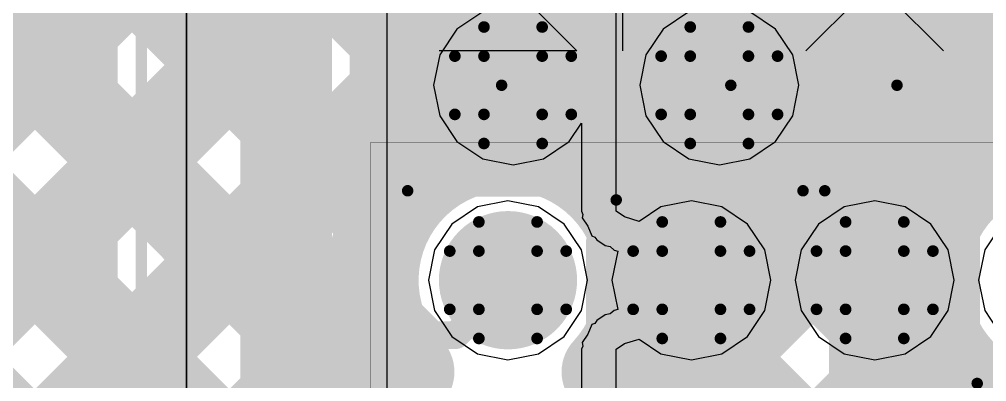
# Model space of a CAD drawing. Header units: millimetres. Extents: x 13 to 259, y -2 to 326.
# Drawn here: x 107.271 to 111.491, y 105.958 to 107.537 of the extents above; entities that cross this region are included whole.
import ezdxf

# ---------------------------------------------------------------- set-up
doc = ezdxf.new("R2010")
doc.units = ezdxf.units.MM
for name, color, linetype in [('BottomLayer', 5, 'Continuous'), ('BottomPaste', 16, 'Continuous'), ('BottomSolder', 6, 'Continuous'), ('ConnectLayer', 7, 'Continuous'), ('DrillDrawing', 1, 'Continuous'), ('Mechanical14', 56, 'Continuous'), ('Mechanical15', 56, 'Continuous'), ('Mechanical16', 56, 'Continuous'), ('Mechanical2', 216, 'Continuous'), ('MidLayer1', 16, 'Continuous'), ('MidLayer2', 76, 'Continuous'), ('MidLayer3', 90, 'Continuous'), ('MidLayer4', 156, 'Continuous'), ('MidLayer5', 130, 'Continuous'), ('MidLayer6', 216, 'Continuous'), ('MultiLayer', 9, 'Continuous'), ('TopLayer', 1, 'Continuous'), ('TopOverlay', 2, 'Continuous'), ('TopPaste', 8, 'Continuous'), ('TopSolder', 216, 'Continuous')]:
    doc.layers.add(name, color=color, linetype=linetype)

# ---------------------------------------------------------------- blocks, each defined once
blk = doc.blocks.new('CAPC0603X33N_B_11')
at = {"layer": 'BottomLayer'}
for points in [[(-0.575, -0.2), (-0.125, -0.2), (-0.575, 0.2), (-0.125, 0.2)], [(0.125, -0.2), (0.575, -0.2), (0.125, 0.2), (0.575, 0.2)]]:
    blk.add_solid(points, dxfattribs=at)
at = {"layer": 'BottomPaste'}
for points in [[(-0.575, -0.2), (-0.125, -0.2), (-0.575, 0.2), (-0.125, 0.2)], [(0.125, -0.2), (0.575, -0.2), (0.125, 0.2), (0.575, 0.2)]]:
    blk.add_solid(points, dxfattribs=at)
at = {"layer": 'BottomSolder'}
for points in [[(-0.6766, -0.3016), (-0.0234, -0.3016), (-0.6766, 0.3016), (-0.0234, 0.3016)], [(0.0234, -0.3016), (0.6766, -0.3016), (0.0234, 0.3016), (0.6766, 0.3016)]]:
    blk.add_solid(points, dxfattribs=at)
at = {"layer": 'Mechanical14', "const_width": 0.1}
for points in [[(-0.65, -0.25), (-0.65, 0.25)], [(0.65, 0.25), (-0.65, 0.25)], [(0.65, -0.25), (0.65, 0.25)], [(0.65, -0.25), (-0.65, -0.25)]]:
    blk.add_lwpolyline(points, dxfattribs=at)
at = {"layer": 'Mechanical14', "const_width": 0.05}
for points in [[(-0.675, 0.25, 1), (-0.625, 0.25, 1)], [(-0.675, 0.25, 1), (-0.625, 0.25, 1)], [(0.625, 0.25, 1), (0.675, 0.25, 1)], [(0.625, 0.25, 1), (0.675, 0.25, 1)], [(-0.675, -0.25, 1), (-0.625, -0.25, 1)], [(-0.675, -0.25, 1), (-0.625, -0.25, 1)], [(0.625, -0.25, 1), (0.675, -0.25, 1)], [(0.625, -0.25, 1), (0.675, -0.25, 1)]]:
    blk.add_lwpolyline(points, format="xyb", close=True, dxfattribs=at)
at = {"layer": 'Mechanical16', "const_width": 0.05}
for points in [[(-0.75, -0.35), (-0.75, 0.35)], [(0.75, 0.35), (-0.75, 0.35)], [(0.75, -0.35), (0.75, 0.35)], [(0, -0.3), (0, 0.3)], [(0.3, 0), (-0.3, 0)], [(0.75, -0.35), (-0.75, -0.35)]]:
    blk.add_lwpolyline(points, dxfattribs=at)
at = {"layer": 'Mechanical16', "const_width": 0.025}
for points in [[(-0.7625, 0.35, 1), (-0.7375, 0.35, 1)], [(-0.7625, 0.35, 1), (-0.7375, 0.35, 1)], [(0.7375, 0.35, 1), (0.7625, 0.35, 1)], [(0.7375, 0.35, 1), (0.7625, 0.35, 1)], [(-0.0125, 0.3, 1), (0.0125, 0.3, 1)], [(-0.3125, 0, 1), (-0.2875, 0, 1)], [(0.2875, 0, 1), (0.3125, 0, 1)], [(-0.0125, -0.3, 1), (0.0125, -0.3, 1)], [(-0.7625, -0.35, 1), (-0.7375, -0.35, 1)], [(-0.7625, -0.35, 1), (-0.7375, -0.35, 1)], [(0.7375, -0.35, 1), (0.7625, -0.35, 1)], [(0.7375, -0.35, 1), (0.7625, -0.35, 1)]]:
    blk.add_lwpolyline(points, format="xyb", close=True, dxfattribs=at)
blk = doc.blocks.new('CAPC1005X55N_B_12')
at = {"layer": 'BottomLayer'}
for points in [[(-0.76, -0.31), (-0.14, -0.31), (-0.76, 0.31), (-0.14, 0.31)], [(0.14, -0.31), (0.76, -0.31), (0.14, 0.31), (0.76, 0.31)]]:
    blk.add_solid(points, dxfattribs=at)
at = {"layer": 'BottomPaste'}
for points in [[(-0.76, -0.31), (-0.14, -0.31), (-0.76, 0.31), (-0.14, 0.31)], [(0.14, -0.31), (0.76, -0.31), (0.14, 0.31), (0.76, 0.31)]]:
    blk.add_solid(points, dxfattribs=at)
at = {"layer": 'BottomSolder'}
for points in [[(-0.8616, -0.4116), (-0.0384, -0.4116), (-0.8616, 0.4116), (-0.0384, 0.4116)], [(0.0384, -0.4116), (0.8616, -0.4116), (0.0384, 0.4116), (0.8616, 0.4116)]]:
    blk.add_solid(points, dxfattribs=at)
at = {"layer": 'Mechanical14', "const_width": 0.1}
for points in [[(-0.5249, 0.2749), (0.5251, 0.2749)], [(-0.5249, -0.2751), (-0.5249, 0.2749)], [(0.5251, -0.2751), (0.5251, 0.2749)], [(-0.5249, -0.2751), (0.5251, -0.2751)]]:
    blk.add_lwpolyline(points, dxfattribs=at)
at = {"layer": 'Mechanical14', "const_width": 0.05}
for points in [[(-0.5499, 0.2749, 1), (-0.5, 0.2749, 1)], [(-0.5499, 0.2749, 1), (-0.5, 0.2749, 1)], [(0.5001, 0.2749, 1), (0.55, 0.2749, 1)], [(0.5001, 0.2749, 1), (0.55, 0.2749, 1)], [(-0.5499, -0.2751, 1), (-0.5, -0.2751, 1)], [(-0.5499, -0.2751, 1), (-0.5, -0.2751, 1)], [(0.5001, -0.2751, 1), (0.55, -0.2751, 1)], [(0.5001, -0.2751, 1), (0.55, -0.2751, 1)]]:
    blk.add_lwpolyline(points, format="xyb", close=True, dxfattribs=at)
at = {"layer": 'Mechanical16', "const_width": 0.05}
for points in [[(0, -0.5), (0, 0.5)], [(-0.91, 0.46), (0.91, 0.46)], [(-0.91, -0.46), (-0.91, 0.46)], [(0.91, -0.46), (0.91, 0.46)], [(-0.5, 0), (0.5, 0)], [(-0.91, -0.46), (0.91, -0.46)]]:
    blk.add_lwpolyline(points, dxfattribs=at)
at = {"layer": 'Mechanical16', "const_width": 0.025}
for points in [[(-0.0125, 0.5, 1), (0.0125, 0.5, 1)], [(-0.9225, 0.46, 1), (-0.8975, 0.46, 1)], [(-0.9225, 0.46, 1), (-0.8975, 0.46, 1)], [(0.8975, 0.46, 1), (0.9225, 0.46, 1)], [(0.8975, 0.46, 1), (0.9225, 0.46, 1)], [(-0.5125, 0, 1), (-0.4875, 0, 1)], [(0.4875, 0, 1), (0.5125, 0, 1)], [(-0.9225, -0.46, 1), (-0.8975, -0.46, 1)], [(-0.9225, -0.46, 1), (-0.8975, -0.46, 1)], [(0.8975, -0.46, 1), (0.9225, -0.46, 1)], [(0.8975, -0.46, 1), (0.9225, -0.46, 1)], [(-0.0125, -0.5, 1), (0.0125, -0.5, 1)]]:
    blk.add_lwpolyline(points, format="xyb", close=True, dxfattribs=at)
blk = doc.blocks.new('CAPC1005X55N_B_15')
at = {"layer": 'BottomLayer'}
for points in [[(-0.76, -0.31), (-0.14, -0.31), (-0.76, 0.31), (-0.14, 0.31)], [(0.14, -0.31), (0.76, -0.31), (0.14, 0.31), (0.76, 0.31)]]:
    blk.add_solid(points, dxfattribs=at)
at = {"layer": 'BottomPaste'}
for points in [[(-0.76, -0.31), (-0.14, -0.31), (-0.76, 0.31), (-0.14, 0.31)], [(0.14, -0.31), (0.76, -0.31), (0.14, 0.31), (0.76, 0.31)]]:
    blk.add_solid(points, dxfattribs=at)
at = {"layer": 'BottomSolder'}
for points in [[(-0.8616, -0.4116), (-0.0384, -0.4116), (-0.8616, 0.4116), (-0.0384, 0.4116)], [(0.0384, -0.4116), (0.8616, -0.4116), (0.0384, 0.4116), (0.8616, 0.4116)]]:
    blk.add_solid(points, dxfattribs=at)
at = {"layer": 'Mechanical14', "const_width": 0.1}
for points in [[(0.5251, 0.2749), (-0.5249, 0.2749)], [(-0.5249, 0.2749), (-0.5249, -0.2751)], [(0.5251, 0.2749), (0.5251, -0.2751)], [(0.5251, -0.2751), (-0.5249, -0.2751)]]:
    blk.add_lwpolyline(points, dxfattribs=at)
at = {"layer": 'Mechanical14', "const_width": 0.05}
for points in [[(-0.5499, 0.2749, 1), (-0.5, 0.2749, 1)], [(-0.5499, 0.2749, 1), (-0.5, 0.2749, 1)], [(0.5001, 0.2749, 1), (0.55, 0.2749, 1)], [(0.5001, 0.2749, 1), (0.55, 0.2749, 1)], [(-0.5499, -0.2751, 1), (-0.5, -0.2751, 1)], [(-0.5499, -0.2751, 1), (-0.5, -0.2751, 1)], [(0.5001, -0.2751, 1), (0.55, -0.2751, 1)], [(0.5001, -0.2751, 1), (0.55, -0.2751, 1)]]:
    blk.add_lwpolyline(points, format="xyb", close=True, dxfattribs=at)
at = {"layer": 'Mechanical16', "const_width": 0.05}
for points in [[(0, 0.5), (0, -0.5)], [(0.91, 0.46), (-0.91, 0.46)], [(-0.91, 0.46), (-0.91, -0.46)], [(0.91, 0.46), (0.91, -0.46)], [(0.5, 0), (-0.5, 0)], [(0.91, -0.46), (-0.91, -0.46)]]:
    blk.add_lwpolyline(points, dxfattribs=at)
at = {"layer": 'Mechanical16', "const_width": 0.025}
for points in [[(-0.0125, 0.5, 1), (0.0125, 0.5, 1)], [(-0.9225, 0.46, 1), (-0.8975, 0.46, 1)], [(-0.9225, 0.46, 1), (-0.8975, 0.46, 1)], [(0.8975, 0.46, 1), (0.9225, 0.46, 1)], [(0.8975, 0.46, 1), (0.9225, 0.46, 1)], [(-0.5125, 0, 1), (-0.4875, 0, 1)], [(0.4875, 0, 1), (0.5125, 0, 1)], [(-0.9225, -0.46, 1), (-0.8975, -0.46, 1)], [(-0.9225, -0.46, 1), (-0.8975, -0.46, 1)], [(0.8975, -0.46, 1), (0.9225, -0.46, 1)], [(0.8975, -0.46, 1), (0.9225, -0.46, 1)], [(-0.0125, -0.5, 1), (0.0125, -0.5, 1)]]:
    blk.add_lwpolyline(points, format="xyb", close=True, dxfattribs=at)
blk = doc.blocks.new('BGA144C80P12X12_1000X1000X170_150')
at = {"layer": 'Mechanical14'}
for p, q in [((-5.8, -2.9001), (-5.4001, -2.5002)), ((-5.4001, -2.5002), (-5.7, -2.8001)), ((-5.7, -2.8001), (-5.4001, -3.1)), ((-5.8, -3.9), (-5.4001, -3.9)), ((-5.6001, -4.3001), (-5.4001, -4.1002)), ((-5.4001, -4.1002), (-5.4001, -4.7))]:
    blk.add_line(p, q, dxfattribs=at)
at = {"layer": 'Mechanical14', "const_width": 0.1}
for points in [[(-5, -5), (-5, 5)], [(5, -5), (-5, -5)]]:
    blk.add_lwpolyline(points, dxfattribs=at)
at = {"layer": 'Mechanical14', "const_width": 0.05}
blk.add_lwpolyline([(-5.025, -5, 1), (-4.975, -5, 1)], format="xyb", close=True, dxfattribs=at)
blk.add_lwpolyline([(-5.025, -5, 1), (-4.975, -5, 1)], format="xyb", close=True, dxfattribs=at)
at = {"layer": 'Mechanical15', "const_width": 0.05}
blk.add_lwpolyline([(6, -6), (-6, -6)], dxfattribs=at)
at = {"layer": 'TopLayer', "const_width": 0.2}
for points in [[(-4.5, -2.8, 1), (-4.3, -2.8, 1)], [(-4.5, -3.6, 1), (-4.3, -3.6, 1)], [(-4.5, -4.4, 1), (-4.3, -4.4, 1)]]:
    blk.add_lwpolyline(points, format="xyb", close=True, dxfattribs=at)
at = {"layer": 'TopOverlay'}
for points, const_width in [([(-5, -5), (-5, 5)], 0.2), ([(-5, -5), (-5, 5)], 0.001), ([(5, -5), (-5, -5)], 0.2), ([(5, -5), (-5, -5)], 0.001)]:
    blk.add_lwpolyline(points, dxfattribs=dict(at, const_width=const_width))
for points, const_width in [([(-5.05, -5, 1), (-4.95, -5, 1)], 0.1), ([(-5.05, -5, 1), (-4.95, -5, 1)], 0.1), ([(-5.0002, -5, 1), (-4.9998, -5, 1)], 0.0005), ([(-5.0002, -5, 1), (-4.9998, -5, 1)], 0.0005)]:
    blk.add_lwpolyline(points, format="xyb", close=True, dxfattribs=dict(at, const_width=const_width))
at = {"layer": 'TopPaste', "const_width": 0.2}
for points in [[(-4.5, -2.8, 1), (-4.3, -2.8, 1)], [(-4.5, -3.6, 1), (-4.3, -3.6, 1)], [(-4.5, -4.4, 1), (-4.3, -4.4, 1)]]:
    blk.add_lwpolyline(points, format="xyb", close=True, dxfattribs=at)
at = {"layer": 'TopSolder', "const_width": 0.3016}
for points in [[(-4.5508, -2.8, 1), (-4.2492, -2.8, 1)], [(-4.5508, -3.6, 1), (-4.2492, -3.6, 1)], [(-4.5508, -4.4, 1), (-4.2492, -4.4, 1)]]:
    blk.add_lwpolyline(points, format="xyb", close=True, dxfattribs=at)

msp = doc.modelspace()

# ---------------------------------------------------------------- linework, layer by layer
at = {"layer": 'BottomLayer'}
for points, const_width in [([(109.3, 107.25, 1), (109.55, 107.25, 1)], 0.25), ([(110.2, 107.25, 1), (110.45, 107.25, 1)], 0.25), ([(110.225, 107.25, 1), (110.425, 107.25, 1)], 0.2), ([(111.05, 107.25, 1), (111.25, 107.25, 1)], 0.2), ([(109.2778, 106.4, 1), (109.5278, 106.4, 1)], 0.25), ([(110.0778, 106.4, 1), (110.3278, 106.4, 1)], 0.25), ([(110.8778, 106.4, 1), (111.1278, 106.4, 1)], 0.25)]:
    msp.add_lwpolyline(points, format="xyb", close=True, dxfattribs=dict(at, const_width=const_width))
at = {"layer": 'BottomLayer', "const_width": 0.4}
msp.add_lwpolyline([(110.325, 107.25), (111.15, 107.25)], dxfattribs=at)
at = {"layer": 'ConnectLayer'}
for p, q in [((108.875, 95.2986), (108.875, 108.7113)), ((109.875, 106.701), (109.875, 108.5729)), ((108, 107.735), (108, 96.2)), ((109.2924, 107.5703), (109.1799, 107.4951)), ((110.1924, 107.5703), (110.0799, 107.4951)), ((110.5702, 107.4951), (110.4577, 107.5703)), ((109.1799, 107.4951), (109.1048, 107.3827)), ((110.0799, 107.4951), (110.0048, 107.3827)), ((110.6453, 107.3827), (110.5702, 107.4951)), ((109.1048, 107.3827), (109.0784, 107.25)), ((110.0048, 107.3827), (109.9784, 107.25)), ((110.6717, 107.25), (110.6453, 107.3827)), ((109.0784, 107.25), (109.1048, 107.1173)), ((109.9784, 107.25), (110.0048, 107.1173)), ((110.6453, 107.1173), (110.6717, 107.25)), ((109.1048, 107.1173), (109.1799, 107.0049)), ((110.0048, 107.1173), (110.0799, 107.0049)), ((110.5702, 107.0049), (110.6453, 107.1173)), ((109.6702, 107.0049), (109.7235, 107.0847)), ((109.7235, 107.0847), (109.7235, 106.701)), ((109.1799, 107.0049), (109.2924, 106.9297)), ((109.5577, 106.9297), (109.6702, 107.0049)), ((110.0799, 107.0049), (110.1924, 106.9297)), ((110.4577, 106.9297), (110.5702, 107.0049)), ((109.2924, 106.9297), (109.425, 106.9033)), ((109.425, 106.9033), (109.5577, 106.9297)), ((110.1924, 106.9297), (110.325, 106.9033)), ((110.325, 106.9033), (110.4577, 106.9297)), ((109.4028, 106.7467), (109.2702, 106.7203)), ((109.4028, 106.7467), (109.2702, 106.7203)), ((109.5355, 106.7203), (109.4028, 106.7467)), ((109.5355, 106.7203), (109.4028, 106.7467)), ((110.2028, 106.7467), (110.0702, 106.7203)), ((110.3355, 106.7203), (110.2028, 106.7467)), ((111.0028, 106.7467), (110.8702, 106.7203)), ((111.1355, 106.7203), (111.0028, 106.7467)), ((109.2702, 106.7203), (109.1577, 106.6451)), ((109.2702, 106.7203), (109.1577, 106.6451)), ((109.648, 106.6451), (109.5355, 106.7203)), ((109.648, 106.6451), (109.5355, 106.7203)), ((109.7235, 106.701), (109.7293, 106.687)), ((109.9114, 106.6764), (109.875, 106.701)), ((110.0702, 106.7203), (109.975, 106.6567)), ((110.448, 106.6451), (110.3355, 106.7203)), ((110.8702, 106.7203), (110.7577, 106.6451)), ((111.248, 106.6451), (111.1355, 106.7203)), ((109.7293, 106.687), (109.7263, 106.6722)), ((109.7263, 106.6722), (109.7508, 106.635)), ((109.975, 106.6567), (109.9114, 106.6764)), ((109.1577, 106.6451), (109.0826, 106.5327)), ((109.1577, 106.6451), (109.0826, 106.5327)), ((109.7231, 106.5327), (109.648, 106.6451)), ((109.7231, 106.5327), (109.648, 106.6451)), ((109.7508, 106.635), (109.7679, 106.5939)), ((110.5231, 106.5327), (110.448, 106.6451)), ((110.7577, 106.6451), (110.6826, 106.5327)), ((111.3231, 106.5327), (111.248, 106.6451)), ((111.5577, 106.6451), (111.4826, 106.5327)), ((111.5577, 106.6451), (111.4826, 106.5327)), ((109.7679, 106.5939), (109.7819, 106.5881)), ((109.7819, 106.5881), (109.7902, 106.5755)), ((109.7902, 106.5755), (109.8266, 106.5509)), ((109.0826, 106.5327), (109.0562, 106.4)), ((109.0826, 106.5327), (109.0562, 106.4)), ((109.7495, 106.4), (109.7231, 106.5327)), ((109.7495, 106.4), (109.7231, 106.5327)), ((109.8266, 106.5509), (109.849, 106.5463)), ((109.849, 106.5463), (109.8666, 106.5317)), ((109.8815, 106.5271), (109.8562, 106.4)), ((109.8666, 106.5317), (109.8815, 106.5271)), ((110.5495, 106.4), (110.5231, 106.5327)), ((110.6826, 106.5327), (110.6562, 106.4)), ((111.3495, 106.4), (111.3231, 106.5327)), ((111.4826, 106.5327), (111.4562, 106.4)), ((111.4826, 106.5327), (111.4562, 106.4)), ((109.0562, 106.4), (109.0826, 106.2673)), ((109.0562, 106.4), (109.0826, 106.2673)), ((109.7231, 106.2673), (109.7495, 106.4)), ((109.7231, 106.2673), (109.7495, 106.4)), ((109.8562, 106.4), (109.8815, 106.2729)), ((110.5231, 106.2673), (110.5495, 106.4)), ((110.6562, 106.4), (110.6826, 106.2673)), ((111.3231, 106.2673), (111.3495, 106.4)), ((111.4562, 106.4), (111.4826, 106.2673)), ((111.4562, 106.4), (111.4826, 106.2673)), ((109.8815, 106.2729), (109.8666, 106.2683)), ((109.0826, 106.2673), (109.1577, 106.1549)), ((109.0826, 106.2673), (109.1577, 106.1549)), ((109.648, 106.1549), (109.7231, 106.2673)), ((109.648, 106.1549), (109.7231, 106.2673)), ((109.8266, 106.2491), (109.7902, 106.2246)), ((109.849, 106.2537), (109.8266, 106.2491)), ((109.8666, 106.2683), (109.849, 106.2537)), ((110.448, 106.1549), (110.5231, 106.2673)), ((110.6826, 106.2673), (110.7577, 106.1549)), ((111.248, 106.1549), (111.3231, 106.2673)), ((111.4826, 106.2673), (111.5577, 106.1549)), ((111.4826, 106.2673), (111.5577, 106.1549)), ((109.7679, 106.2062), (109.7508, 106.165)), ((109.7819, 106.2119), (109.7679, 106.2062)), ((109.7902, 106.2246), (109.7819, 106.2119)), ((109.1577, 106.1549), (109.2702, 106.0797)), ((109.1577, 106.1549), (109.2702, 106.0797)), ((109.5355, 106.0797), (109.648, 106.1549)), ((109.5355, 106.0797), (109.648, 106.1549)), ((109.7508, 106.165), (109.7263, 106.1278)), ((109.9114, 106.1236), (109.975, 106.1433)), ((109.975, 106.1433), (110.0702, 106.0797)), ((110.3355, 106.0797), (110.448, 106.1549)), ((110.7577, 106.1549), (110.8702, 106.0797)), ((111.1355, 106.0797), (111.248, 106.1549)), ((109.7293, 106.113), (109.7235, 106.099)), ((109.7263, 106.1278), (109.7293, 106.113)), ((109.875, 106.099), (109.9114, 106.1236)), ((109.2702, 106.0797), (109.4028, 106.0534)), ((109.2702, 106.0797), (109.4028, 106.0534)), ((109.4028, 106.0534), (109.5355, 106.0797)), ((109.4028, 106.0534), (109.5355, 106.0797)), ((109.7235, 106.099), (109.7235, 105.901)), ((109.875, 105.901), (109.875, 106.099)), ((110.0702, 106.0797), (110.2028, 106.0534)), ((110.2028, 106.0534), (110.3355, 106.0797)), ((110.8702, 106.0797), (111.0028, 106.0534)), ((111.0028, 106.0534), (111.1355, 106.0797))]:
    msp.add_line(p, q, dxfattribs=at)
at = {"layer": 'ConnectLayer', "const_width": 0.4}
for points in [[(104.8498, 104.8498), (113.697, 113.697)], [(104.8498, 104.8498), (113.697, 113.697)], [(104.8498, 104.8498), (112.935, 112.935)], [(104.8498, 104.8498), (112.935, 112.935)], [(104.8498, 104.8498), (111.275, 111.275)], [(104.8498, 104.8498), (111.275, 111.275)], [(110.8701, 107.476), (113.3747, 109.9806)], [(110.8701, 107.476), (113.3747, 109.9806)], [(107.5374, 109.6855), (109.7708, 107.4521)], [(107.5374, 109.6855), (109.7708, 107.4521)], [(107.153, 109.2213), (109.3846, 106.9897)], [(107.153, 109.2213), (109.3846, 106.9897)], [(106.7604, 108.7654), (108.8708, 106.655)], [(106.7604, 108.7654), (108.8708, 106.655)], [(106.7604, 108.7654), (108.435, 107.0908)], [(105.6288, 104.7803), (109.4996, 108.6511)], [(105.6288, 104.7803), (109.4996, 108.6511)], [(110.3349, 108.5849), (111.9479, 106.9719)], [(110.3349, 108.5849), (111.9479, 106.9719)], [(106.8933, 105.1962), (110.1902, 108.4932)], [(106.8933, 105.1962), (110.1902, 108.4932)], [(109.265, 107.568), (110.1902, 108.4932)], [(109.9773, 105.7346), (112.4101, 108.1675)], [(109.9773, 105.7346), (112.4101, 108.1675)], [(108.435, 105.3528), (108.435, 107.9321)], [(110.7422, 107.6672), (111.0028, 107.9278)], [(109.3639, 107.859), (109.7708, 107.4521)], [(106.8817, 107.7956), (108.8559, 105.8214)], [(106.8817, 107.7956), (108.8559, 105.8214)], [(106.8817, 107.7956), (108.435, 106.2423)], [(109.265, 106.9737), (109.265, 107.7602)], [(105.6288, 104.7803), (108.435, 107.5865)], [(105.7415, 107.2387), (109.2195, 103.7608)], [(105.7415, 107.2387), (109.2195, 103.7608)], [(105.7415, 107.2387), (109.2195, 103.7608)], [(109.5232, 106.9776), (109.7379, 107.1923)], [(109.5232, 106.9776), (109.7379, 107.1923)], [(109.5232, 106.9776), (109.7379, 107.1923)], [(106.6913, 107.1375), (109.6429, 104.1859)], [(106.6913, 107.1375), (109.6429, 104.1859)], [(106.6913, 107.1375), (108.435, 105.3937)], [(110.9086, 107.1628), (111.3251, 106.7463)], [(110.9086, 107.1628), (111.3251, 106.7463)], [(109.265, 107.1093), (109.3846, 106.9897)], [(109.62, 106.9486), (109.7581, 107.0866)], [(110.7491, 106.5427), (111.0028, 106.7964)], [(111.0028, 105.4343), (111.0028, 106.7964)], [(110.2028, 105.9602), (111.0028, 106.7602)], [(106.8933, 105.1962), (108.435, 106.738)], [(109.967, 106.5728), (110.0991, 106.705)], [(109.967, 106.5728), (110.0991, 106.705)], [(110.5272, 106.6957), (111.8337, 105.3892)], [(110.5272, 106.6957), (111.8337, 105.3892)], [(110.7126, 106.5103), (111.0028, 106.22)], [(110.2278, 106.425), (110.4657, 106.425)], [(109.9926, 106.3818), (111.2874, 105.087)], [(109.9926, 106.3818), (111.2874, 105.087)], [(110.2028, 105.6), (110.2028, 106.4)], [(107.5523, 105.0067), (108.8252, 106.2797)], [(107.5523, 105.0067), (108.8252, 106.2797)], [(108.9753, 103.8841), (111.26, 106.1688)], [(108.9753, 103.8841), (111.26, 106.1688)], [(110.2028, 106.1715), (111.0088, 105.3656)], [(110.6831, 105.5919), (111.0028, 105.9117)], [(107.5523, 105.0067), (108.435, 105.8895)]]:
    msp.add_lwpolyline(points, dxfattribs=at)
at = {"layer": 'ConnectLayer'}
for points, const_width in [([(110.915, 107.25, 1), (109.735, 107.25, 1)], 0.4), ([(110.915, 107.25, 1), (109.735, 107.25, 1)], 0.4), ([(110.6422, 107.6672, 1), (110.8422, 107.6672, 1)], 0.2), ([(110.6422, 107.6672, 1), (110.8422, 107.6672, 1)], 0.2), ([(108.335, 107.5865, 1), (108.535, 107.5865, 1)], 0.2), ([(109.165, 107.568, 1), (109.365, 107.568, 1)], 0.2), ([(110.7701, 107.476, 1), (110.9701, 107.476, 1)], 0.2), ([(110.7701, 107.476, 1), (110.9701, 107.476, 1)], 0.2), ([(109.6708, 107.4521, 1), (109.8708, 107.4521, 1)], 0.2), ([(109.6708, 107.4521, 1), (109.8708, 107.4521, 1)], 0.2), ([(109.6708, 107.4521, 1), (109.8708, 107.4521, 1)], 0.2), ([(109.635, 107.25, 1), (109.835, 107.25, 1)], 0.2), ([(109.635, 107.25, 1), (109.835, 107.25, 1)], 0.2), ([(110.815, 107.25, 1), (111.015, 107.25, 1)], 0.2), ([(110.815, 107.25, 1), (111.015, 107.25, 1)], 0.2), ([(109.6379, 107.1923, 1), (109.8379, 107.1923, 1)], 0.2), ([(109.6379, 107.1923, 1), (109.8379, 107.1923, 1)], 0.2), ([(109.6379, 107.1923, 1), (109.8379, 107.1923, 1)], 0.2), ([(110.8086, 107.1628, 1), (111.0086, 107.1628, 1)], 0.2), ([(110.8086, 107.1628, 1), (111.0086, 107.1628, 1)], 0.2), ([(108.335, 107.0908, 1), (108.535, 107.0908, 1)], 0.2), ([(109.165, 107.1093, 1), (109.365, 107.1093, 1)], 0.2), ([(109.6581, 107.0866, 1), (109.8581, 107.0866, 1)], 0.2), ([(109.6581, 107.0866, 1), (109.8581, 107.0866, 1)], 0.2), ([(109.165, 106.9737, 1), (109.365, 106.9737, 1)], 0.2), ([(109.165, 106.9737, 1), (109.365, 106.9737, 1)], 0.2), ([(109.2846, 106.9897, 1), (109.4846, 106.9897, 1)], 0.2), ([(109.2846, 106.9897, 1), (109.4846, 106.9897, 1)], 0.2), ([(109.2846, 106.9897, 1), (109.4846, 106.9897, 1)], 0.2), ([(109.4232, 106.9776, 1), (109.6232, 106.9776, 1)], 0.2), ([(109.4232, 106.9776, 1), (109.6232, 106.9776, 1)], 0.2), ([(109.4232, 106.9776, 1), (109.6232, 106.9776, 1)], 0.2), ([(109.52, 106.9486, 1), (109.72, 106.9486, 1)], 0.2), ([(109.52, 106.9486, 1), (109.72, 106.9486, 1)], 0.2), ([(110.9028, 106.7964, 1), (111.1028, 106.7964, 1)], 0.2), ([(110.9028, 106.7964, 1), (111.1028, 106.7964, 1)], 0.2), ([(110.9028, 106.7602, 1), (111.1028, 106.7602, 1)], 0.2), ([(111.2251, 106.7463, 1), (111.4251, 106.7463, 1)], 0.2), ([(111.2251, 106.7463, 1), (111.4251, 106.7463, 1)], 0.2), ([(108.335, 106.738, 1), (108.535, 106.738, 1)], 0.2), ([(109.9991, 106.705, 1), (110.1991, 106.705, 1)], 0.2), ([(109.9991, 106.705, 1), (110.1991, 106.705, 1)], 0.2), ([(110.4272, 106.6957, 1), (110.6272, 106.6957, 1)], 0.2), ([(110.4272, 106.6957, 1), (110.6272, 106.6957, 1)], 0.2), ([(108.7708, 106.655, 1), (108.9708, 106.655, 1)], 0.2), ([(108.7708, 106.655, 1), (108.9708, 106.655, 1)], 0.2), ([(109.867, 106.5728, 1), (110.067, 106.5728, 1)], 0.2), ([(109.867, 106.5728, 1), (110.067, 106.5728, 1)], 0.2), ([(110.6486, 106.5422, 1), (110.8486, 106.5422, 1)], 0.2), ([(110.6491, 106.5427, 1), (110.8491, 106.5427, 1)], 0.2), ([(110.6491, 106.5427, 1), (110.8491, 106.5427, 1)], 0.2), ([(110.6126, 106.5103, 1), (110.8126, 106.5103, 1)], 0.2), ([(110.1278, 106.425, 1), (110.3278, 106.425, 1)], 0.2), ([(110.3657, 106.425, 1), (110.5657, 106.425, 1)], 0.2), ([(110.3657, 106.425, 1), (110.5657, 106.425, 1)], 0.2), ([(110.3657, 106.425, 1), (110.5657, 106.425, 1)], 0.2), ([(109.8926, 106.3818, 1), (110.0926, 106.3818, 1)], 0.2), ([(109.8926, 106.3818, 1), (110.0926, 106.3818, 1)], 0.2), ([(109.8928, 106.4, 1), (110.0928, 106.4, 1)], 0.2), ([(109.8928, 106.4, 1), (110.0928, 106.4, 1)], 0.2), ([(109.8928, 106.4, 1), (110.0928, 106.4, 1)], 0.2), ([(109.8928, 106.4, 1), (110.0928, 106.4, 1)], 0.2), ([(110.1028, 106.4, 1), (110.3028, 106.4, 1)], 0.2), ([(108.335, 106.2423, 1), (108.535, 106.2423, 1)], 0.2), ([(108.7252, 106.2797, 1), (108.9252, 106.2797, 1)], 0.2), ([(108.7252, 106.2797, 1), (108.9252, 106.2797, 1)], 0.2), ([(110.9028, 106.22, 1), (111.1028, 106.22, 1)], 0.2), ([(110.1028, 106.1715, 1), (110.3028, 106.1715, 1)], 0.2), ([(111.16, 106.1688, 1), (111.36, 106.1688, 1)], 0.2), ([(111.16, 106.1688, 1), (111.36, 106.1688, 1)], 0.2), ([(108.8691, 106, 1), (109.0691, 106, 1)], 0.2), ([(108.8691, 106, 1), (109.0691, 106, 1)], 0.2), ([(108.8691, 106, 1), (109.0691, 106, 1)], 0.2), ([(108.8691, 106, 1), (109.0691, 106, 1)], 0.2), ([(109.7365, 106, 1), (109.9365, 106, 1)], 0.2), ([(109.7365, 106, 1), (109.9365, 106, 1)], 0.2), ([(109.7365, 106, 1), (109.9365, 106, 1)], 0.2), ([(109.7365, 106, 1), (109.9365, 106, 1)], 0.2), ([(110.1028, 105.9602, 1), (110.3028, 105.9602, 1)], 0.2), ([(110.9028, 105.9117, 1), (111.1028, 105.9117, 1)], 0.2), ([(108.335, 105.8895, 1), (108.535, 105.8895, 1)], 0.2), ([(108.7559, 105.8214, 1), (108.9559, 105.8214, 1)], 0.2), ([(108.7559, 105.8214, 1), (108.9559, 105.8214, 1)], 0.2)]:
    msp.add_lwpolyline(points, format="xyb", close=True, dxfattribs=dict(at, const_width=const_width))
at = {"layer": 'ConnectLayer', "const_width": 0.4}
for points in [[(109.7581, 107.0866, -0.774802), (110.7422, 107.6672)], [(108.9691, 106, -1.464365), (109.9928, 106.4)], [(108.9691, 106, -1.464365), (109.9928, 106.4)], [(109.265, 106.9737, -0.154393), (109.62, 106.9486)], [(112.2028, 105.9663, -2.282667), (112.2028, 106.8337)], [(112.2028, 105.9663, -2.282667), (112.2028, 106.8337)], [(110.7491, 106.5427, -0.199374), (110.4657, 106.425)], [(110.7486, 106.5422, -0.198912), (110.4657, 106.425)], [(109.9928, 106.4, -0.188432), (109.8365, 106)], [(109.9928, 106.4, -0.188432), (109.8365, 106)], [(109.9928, 105.6, -1.464365), (108.9691, 106)], [(109.9928, 105.6, -1.464365), (108.9691, 106)], [(109.8365, 106, -0.188432), (109.9928, 105.6)], [(109.8365, 106, -0.188432), (109.9928, 105.6)]]:
    msp.add_lwpolyline(points, format="xyb", dxfattribs=at)
at = {"layer": 'DrillDrawing', "const_width": 0.0508}
for points in [[(109.298, 107.377), (109.298, 107.504)], [(109.298, 107.504), (109.552, 107.504)], [(109.552, 107.377), (109.552, 107.504)], [(110.198, 107.377), (110.198, 107.504)], [(110.198, 107.504), (110.452, 107.504)], [(110.452, 107.377), (110.452, 107.504)], [(109.171, 107.123), (109.171, 107.377)], [(109.171, 107.377), (109.298, 107.377)], [(109.552, 107.377), (109.679, 107.377)], [(109.679, 107.123), (109.679, 107.377)], [(110.071, 107.123), (110.071, 107.377)], [(110.071, 107.377), (110.198, 107.377)], [(110.452, 107.377), (110.579, 107.377)], [(110.579, 107.123), (110.579, 107.377)], [(109.171, 107.123), (109.298, 107.123)], [(109.298, 106.996), (109.298, 107.123)], [(109.552, 107.123), (109.679, 107.123)], [(109.552, 106.996), (109.552, 107.123)], [(110.071, 107.123), (110.198, 107.123)], [(110.198, 106.996), (110.198, 107.123)], [(110.452, 107.123), (110.579, 107.123)], [(110.452, 106.996), (110.452, 107.123)], [(109.298, 106.996), (109.552, 106.996)], [(110.198, 106.996), (110.452, 106.996)], [(109.2758, 106.527), (109.2758, 106.654)], [(109.2758, 106.654), (109.5298, 106.654)], [(109.5298, 106.527), (109.5298, 106.654)], [(110.0758, 106.527), (110.0758, 106.654)], [(110.0758, 106.654), (110.3298, 106.654)], [(110.3298, 106.527), (110.3298, 106.654)], [(110.8758, 106.527), (110.8758, 106.654)], [(110.8758, 106.654), (111.1298, 106.654)], [(111.1298, 106.527), (111.1298, 106.654)], [(109.1488, 106.273), (109.1488, 106.527)], [(109.1488, 106.527), (109.2758, 106.527)], [(109.5298, 106.527), (109.6568, 106.527)], [(109.6568, 106.273), (109.6568, 106.527)], [(109.9488, 106.273), (109.9488, 106.527)], [(109.9488, 106.527), (110.0758, 106.527)], [(110.3298, 106.527), (110.4568, 106.527)], [(110.4568, 106.273), (110.4568, 106.527)], [(110.7488, 106.273), (110.7488, 106.527)], [(110.7488, 106.527), (110.8758, 106.527)], [(111.1298, 106.527), (111.2568, 106.527)], [(111.2568, 106.273), (111.2568, 106.527)], [(109.1488, 106.273), (109.2758, 106.273)], [(109.2758, 106.146), (109.2758, 106.273)], [(109.5298, 106.273), (109.6568, 106.273)], [(109.5298, 106.146), (109.5298, 106.273)], [(109.9488, 106.273), (110.0758, 106.273)], [(110.0758, 106.146), (110.0758, 106.273)], [(110.3298, 106.273), (110.4568, 106.273)], [(110.3298, 106.146), (110.3298, 106.273)], [(110.7488, 106.273), (110.8758, 106.273)], [(110.8758, 106.146), (110.8758, 106.273)], [(111.1298, 106.273), (111.2568, 106.273)], [(111.1298, 106.146), (111.1298, 106.273)], [(109.2758, 106.146), (109.5298, 106.146)], [(110.0758, 106.146), (110.3298, 106.146)], [(110.8758, 106.146), (111.1298, 106.146)]]:
    msp.add_lwpolyline(points, dxfattribs=at)
at = {"layer": 'DrillDrawing', "const_width": 0.0254}
for points in [[(109.2853, 107.504, 1), (109.3107, 107.504, 1)], [(109.2853, 107.504, 1), (109.3107, 107.504, 1)], [(109.5393, 107.504, 1), (109.5647, 107.504, 1)], [(109.5393, 107.504, 1), (109.5647, 107.504, 1)], [(110.1853, 107.504, 1), (110.2107, 107.504, 1)], [(110.1853, 107.504, 1), (110.2107, 107.504, 1)], [(110.4393, 107.504, 1), (110.4647, 107.504, 1)], [(110.4393, 107.504, 1), (110.4647, 107.504, 1)], [(109.1583, 107.377, 1), (109.1837, 107.377, 1)], [(109.1583, 107.377, 1), (109.1837, 107.377, 1)], [(109.2853, 107.377, 1), (109.3107, 107.377, 1)], [(109.2853, 107.377, 1), (109.3107, 107.377, 1)], [(109.5393, 107.377, 1), (109.5647, 107.377, 1)], [(109.5393, 107.377, 1), (109.5647, 107.377, 1)], [(109.6663, 107.377, 1), (109.6917, 107.377, 1)], [(109.6663, 107.377, 1), (109.6917, 107.377, 1)], [(110.0583, 107.377, 1), (110.0837, 107.377, 1)], [(110.0583, 107.377, 1), (110.0837, 107.377, 1)], [(110.1853, 107.377, 1), (110.2107, 107.377, 1)], [(110.1853, 107.377, 1), (110.2107, 107.377, 1)], [(110.4393, 107.377, 1), (110.4647, 107.377, 1)], [(110.4393, 107.377, 1), (110.4647, 107.377, 1)], [(110.5663, 107.377, 1), (110.5917, 107.377, 1)], [(110.5663, 107.377, 1), (110.5917, 107.377, 1)], [(109.1583, 107.123, 1), (109.1837, 107.123, 1)], [(109.1583, 107.123, 1), (109.1837, 107.123, 1)], [(109.2853, 107.123, 1), (109.3107, 107.123, 1)], [(109.2853, 107.123, 1), (109.3107, 107.123, 1)], [(109.5393, 107.123, 1), (109.5647, 107.123, 1)], [(109.5393, 107.123, 1), (109.5647, 107.123, 1)], [(109.6663, 107.123, 1), (109.6917, 107.123, 1)], [(109.6663, 107.123, 1), (109.6917, 107.123, 1)], [(110.0583, 107.123, 1), (110.0837, 107.123, 1)], [(110.0583, 107.123, 1), (110.0837, 107.123, 1)], [(110.1853, 107.123, 1), (110.2107, 107.123, 1)], [(110.1853, 107.123, 1), (110.2107, 107.123, 1)], [(110.4393, 107.123, 1), (110.4647, 107.123, 1)], [(110.4393, 107.123, 1), (110.4647, 107.123, 1)], [(110.5663, 107.123, 1), (110.5917, 107.123, 1)], [(110.5663, 107.123, 1), (110.5917, 107.123, 1)], [(109.2853, 106.996, 1), (109.3107, 106.996, 1)], [(109.2853, 106.996, 1), (109.3107, 106.996, 1)], [(109.5393, 106.996, 1), (109.5647, 106.996, 1)], [(109.5393, 106.996, 1), (109.5647, 106.996, 1)], [(110.1853, 106.996, 1), (110.2107, 106.996, 1)], [(110.1853, 106.996, 1), (110.2107, 106.996, 1)], [(110.4393, 106.996, 1), (110.4647, 106.996, 1)], [(110.4393, 106.996, 1), (110.4647, 106.996, 1)], [(109.2631, 106.654, 1), (109.2885, 106.654, 1)], [(109.2631, 106.654, 1), (109.2885, 106.654, 1)], [(109.5171, 106.654, 1), (109.5425, 106.654, 1)], [(109.5171, 106.654, 1), (109.5425, 106.654, 1)], [(110.0631, 106.654, 1), (110.0885, 106.654, 1)], [(110.0631, 106.654, 1), (110.0885, 106.654, 1)], [(110.3171, 106.654, 1), (110.3425, 106.654, 1)], [(110.3171, 106.654, 1), (110.3425, 106.654, 1)], [(110.8631, 106.654, 1), (110.8885, 106.654, 1)], [(110.8631, 106.654, 1), (110.8885, 106.654, 1)], [(111.1171, 106.654, 1), (111.1425, 106.654, 1)], [(111.1171, 106.654, 1), (111.1425, 106.654, 1)], [(109.1361, 106.527, 1), (109.1615, 106.527, 1)], [(109.1361, 106.527, 1), (109.1615, 106.527, 1)], [(109.2631, 106.527, 1), (109.2885, 106.527, 1)], [(109.2631, 106.527, 1), (109.2885, 106.527, 1)], [(109.5171, 106.527, 1), (109.5425, 106.527, 1)], [(109.5171, 106.527, 1), (109.5425, 106.527, 1)], [(109.6441, 106.527, 1), (109.6695, 106.527, 1)], [(109.6441, 106.527, 1), (109.6695, 106.527, 1)], [(109.9361, 106.527, 1), (109.9615, 106.527, 1)], [(109.9361, 106.527, 1), (109.9615, 106.527, 1)], [(110.0631, 106.527, 1), (110.0885, 106.527, 1)], [(110.0631, 106.527, 1), (110.0885, 106.527, 1)], [(110.3171, 106.527, 1), (110.3425, 106.527, 1)], [(110.3171, 106.527, 1), (110.3425, 106.527, 1)], [(110.4441, 106.527, 1), (110.4695, 106.527, 1)], [(110.4441, 106.527, 1), (110.4695, 106.527, 1)], [(110.7361, 106.527, 1), (110.7615, 106.527, 1)], [(110.7361, 106.527, 1), (110.7615, 106.527, 1)], [(110.8631, 106.527, 1), (110.8885, 106.527, 1)], [(110.8631, 106.527, 1), (110.8885, 106.527, 1)], [(111.1171, 106.527, 1), (111.1425, 106.527, 1)], [(111.1171, 106.527, 1), (111.1425, 106.527, 1)], [(111.2441, 106.527, 1), (111.2695, 106.527, 1)], [(111.2441, 106.527, 1), (111.2695, 106.527, 1)], [(109.1361, 106.273, 1), (109.1615, 106.273, 1)], [(109.1361, 106.273, 1), (109.1615, 106.273, 1)], [(109.2631, 106.273, 1), (109.2885, 106.273, 1)], [(109.2631, 106.273, 1), (109.2885, 106.273, 1)], [(109.5171, 106.273, 1), (109.5425, 106.273, 1)], [(109.5171, 106.273, 1), (109.5425, 106.273, 1)], [(109.6441, 106.273, 1), (109.6695, 106.273, 1)], [(109.6441, 106.273, 1), (109.6695, 106.273, 1)], [(109.9361, 106.273, 1), (109.9615, 106.273, 1)], [(109.9361, 106.273, 1), (109.9615, 106.273, 1)], [(110.0631, 106.273, 1), (110.0885, 106.273, 1)], [(110.0631, 106.273, 1), (110.0885, 106.273, 1)], [(110.3171, 106.273, 1), (110.3425, 106.273, 1)], [(110.3171, 106.273, 1), (110.3425, 106.273, 1)], [(110.4441, 106.273, 1), (110.4695, 106.273, 1)], [(110.4441, 106.273, 1), (110.4695, 106.273, 1)], [(110.7361, 106.273, 1), (110.7615, 106.273, 1)], [(110.7361, 106.273, 1), (110.7615, 106.273, 1)], [(110.8631, 106.273, 1), (110.8885, 106.273, 1)], [(110.8631, 106.273, 1), (110.8885, 106.273, 1)], [(111.1171, 106.273, 1), (111.1425, 106.273, 1)], [(111.1171, 106.273, 1), (111.1425, 106.273, 1)], [(111.2441, 106.273, 1), (111.2695, 106.273, 1)], [(111.2441, 106.273, 1), (111.2695, 106.273, 1)], [(109.2631, 106.146, 1), (109.2885, 106.146, 1)], [(109.2631, 106.146, 1), (109.2885, 106.146, 1)], [(109.5171, 106.146, 1), (109.5425, 106.146, 1)], [(109.5171, 106.146, 1), (109.5425, 106.146, 1)], [(110.0631, 106.146, 1), (110.0885, 106.146, 1)], [(110.0631, 106.146, 1), (110.0885, 106.146, 1)], [(110.3171, 106.146, 1), (110.3425, 106.146, 1)], [(110.3171, 106.146, 1), (110.3425, 106.146, 1)], [(110.8631, 106.146, 1), (110.8885, 106.146, 1)], [(110.8631, 106.146, 1), (110.8885, 106.146, 1)], [(111.1171, 106.146, 1), (111.1425, 106.146, 1)], [(111.1171, 106.146, 1), (111.1425, 106.146, 1)]]:
    msp.add_lwpolyline(points, format="xyb", close=True, dxfattribs=at)
at = {"layer": 'Mechanical2', "const_width": 0.1}
msp.add_lwpolyline([(108.8, 74.825), (108.8, 128.725)], dxfattribs=at)
at = {"layer": 'MidLayer1', "const_width": 0.2}
for points in [[(109.325, 107.25, 1), (109.525, 107.25, 1)], [(110.225, 107.25, 1), (110.425, 107.25, 1)], [(109.3028, 106.4, 1), (109.5028, 106.4, 1)], [(110.1028, 106.4, 1), (110.3028, 106.4, 1)], [(110.9028, 106.4, 1), (111.1028, 106.4, 1)]]:
    msp.add_lwpolyline(points, format="xyb", close=True, dxfattribs=at)
at = {"layer": 'MidLayer2', "const_width": 0.17}
for points in [[(108.289, 107.5677, -0.198873), (109.7965, 108.1919)], [(110.5588, 108.1919, -0.198912), (112.3549, 107.448)], [(107.2615, 106.5402, -0.198912), (105.5145, 105.8166)]]:
    msp.add_lwpolyline(points, format="xyb", dxfattribs=at)
msp.add_lwpolyline([(107.2615, 106.5402), (108.2888, 107.5674)], dxfattribs=at)
at = {"layer": 'MidLayer2'}
for points, const_width in [([(108.2463, 107.5674, 1), (108.3312, 107.5674, 1)], 0.085), ([(108.2465, 107.5677, 1), (108.3315, 107.5677, 1)], 0.085), ([(109.325, 107.25, 1), (109.525, 107.25, 1)], 0.2), ([(110.225, 107.25, 1), (110.425, 107.25, 1)], 0.2), ([(107.2191, 106.5402, 1), (107.304, 106.5402, 1)], 0.085), ([(107.2191, 106.5402, 1), (107.304, 106.5402, 1)], 0.085), ([(109.3028, 106.4, 1), (109.5028, 106.4, 1)], 0.2), ([(110.1028, 106.4, 1), (110.3028, 106.4, 1)], 0.2), ([(110.9028, 106.4, 1), (111.1028, 106.4, 1)], 0.2)]:
    msp.add_lwpolyline(points, format="xyb", close=True, dxfattribs=dict(at, const_width=const_width))
at = {"layer": 'MidLayer3'}
for points, const_width in [([(108.85, 105.3528), (108.85, 107.9321)], 0.15), ([(111.4028, 107.0802), (112.2028, 107.8802)], 0.12), ([(110.4657, 106.825), (111.4028, 107.7621)], 0.12), ([(111.4028, 105.4343), (111.4028, 107.0802)], 0.12), ([(109.8028, 106.5657), (110.0622, 106.825)], 0.12), ([(110.0622, 106.825), (110.4657, 106.825)], 0.12), ([(109.8028, 105.4343), (109.8028, 106.5657)], 0.12)]:
    msp.add_lwpolyline(points, dxfattribs=dict(at, const_width=const_width))
for points, const_width in [([(109.325, 107.25, 1), (109.525, 107.25, 1)], 0.2), ([(110.225, 107.25, 1), (110.425, 107.25, 1)], 0.2), ([(111.3728, 107.0802, 1), (111.4328, 107.0802, 1)], 0.06), ([(111.3728, 107.0802, 1), (111.4328, 107.0802, 1)], 0.06), ([(110.0322, 106.825, 1), (110.0922, 106.825, 1)], 0.06), ([(110.0322, 106.825, 1), (110.0922, 106.825, 1)], 0.06), ([(110.4357, 106.825, 1), (110.4957, 106.825, 1)], 0.06), ([(110.4357, 106.825, 1), (110.4957, 106.825, 1)], 0.06), ([(109.7728, 106.5657, 1), (109.8328, 106.5657, 1)], 0.06), ([(109.7728, 106.5657, 1), (109.8328, 106.5657, 1)], 0.06), ([(109.3028, 106.4, 1), (109.5028, 106.4, 1)], 0.2), ([(110.1028, 106.4, 1), (110.3028, 106.4, 1)], 0.2), ([(110.9028, 106.4, 1), (111.1028, 106.4, 1)], 0.2)]:
    msp.add_lwpolyline(points, format="xyb", close=True, dxfattribs=dict(at, const_width=const_width))
at = {"layer": 'MidLayer4'}
for points, const_width in [([(108.7726, 106.4625), (108.7726, 109.6274)], 0.12), ([(108.4526, 106.3299), (108.4526, 109.4949)], 0.12), ([(107.6, 104.025), (107.6, 108.1825)], 0.2), ([(110.4907, 106.85), (111.325, 107.6843)], 0.12), ([(109.8028, 106.5657), (110.0872, 106.85)], 0.12), ([(110.0872, 106.85), (110.4907, 106.85)], 0.12), ([(109.8028, 105.4343), (109.8028, 106.5657)], 0.12), ([(108.7726, 106.4625), (109.0751, 106.16)], 0.12), ([(109.1745, 106.16), (109.4028, 106.3884)], 0.12), ([(109.4028, 106.3884), (109.4028, 106.4)], 0.12), ([(108.4526, 106.3299), (108.9425, 105.84)], 0.12), ([(109.0751, 106.16), (109.1745, 106.16)], 0.12), ([(111.4, 105.7629), (111.6372, 106)], 0.12)]:
    msp.add_lwpolyline(points, dxfattribs=dict(at, const_width=const_width))
for points, const_width in [([(109.325, 107.25, 1), (109.525, 107.25, 1)], 0.2), ([(110.225, 107.25, 1), (110.425, 107.25, 1)], 0.2), ([(110.0572, 106.85, 1), (110.1172, 106.85, 1)], 0.06), ([(110.0572, 106.85, 1), (110.1172, 106.85, 1)], 0.06), ([(110.4607, 106.85, 1), (110.5207, 106.85, 1)], 0.06), ([(110.4607, 106.85, 1), (110.5207, 106.85, 1)], 0.06), ([(109.7728, 106.5657, 1), (109.8328, 106.5657, 1)], 0.06), ([(109.7728, 106.5657, 1), (109.8328, 106.5657, 1)], 0.06), ([(109.3028, 106.4, 1), (109.5028, 106.4, 1)], 0.2), ([(110.1028, 106.4, 1), (110.3028, 106.4, 1)], 0.2), ([(110.9028, 106.4, 1), (111.1028, 106.4, 1)], 0.2), ([(108.7426, 106.4625, 1), (108.8026, 106.4625, 1)], 0.06), ([(108.7426, 106.4625, 1), (108.8026, 106.4625, 1)], 0.06), ([(109.3728, 106.4, 1), (109.4328, 106.4, 1)], 0.06), ([(109.3728, 106.3884, 1), (109.4328, 106.3884, 1)], 0.06), ([(109.3728, 106.3884, 1), (109.4328, 106.3884, 1)], 0.06), ([(108.4226, 106.3299, 1), (108.4826, 106.3299, 1)], 0.06), ([(108.4226, 106.3299, 1), (108.4826, 106.3299, 1)], 0.06), ([(109.0451, 106.16, 1), (109.1051, 106.16, 1)], 0.06), ([(109.0451, 106.16, 1), (109.1051, 106.16, 1)], 0.06), ([(109.1445, 106.16, 1), (109.2045, 106.16, 1)], 0.06), ([(109.1445, 106.16, 1), (109.2045, 106.16, 1)], 0.06)]:
    msp.add_lwpolyline(points, format="xyb", close=True, dxfattribs=dict(at, const_width=const_width))
at = {"layer": 'MidLayer5', "const_width": 0.2}
for points in [[(109.325, 107.25, 1), (109.525, 107.25, 1)], [(110.225, 107.25, 1), (110.425, 107.25, 1)], [(109.3028, 106.4, 1), (109.5028, 106.4, 1)], [(110.1028, 106.4, 1), (110.3028, 106.4, 1)], [(110.9028, 106.4, 1), (111.1028, 106.4, 1)]]:
    msp.add_lwpolyline(points, format="xyb", close=True, dxfattribs=at)
at = {"layer": 'MidLayer6', "const_width": 0.2}
for points in [[(109.325, 107.25, 1), (109.525, 107.25, 1)], [(110.225, 107.25, 1), (110.425, 107.25, 1)], [(109.3028, 106.4, 1), (109.5028, 106.4, 1)], [(110.1028, 106.4, 1), (110.3028, 106.4, 1)], [(110.9028, 106.4, 1), (111.1028, 106.4, 1)]]:
    msp.add_lwpolyline(points, format="xyb", close=True, dxfattribs=at)
at = {"layer": 'MultiLayer', "const_width": 0.25}
for points in [[(109.3, 107.25, 1), (109.55, 107.25, 1)], [(110.2, 107.25, 1), (110.45, 107.25, 1)], [(109.2778, 106.4, 1), (109.5278, 106.4, 1)], [(110.0778, 106.4, 1), (110.3278, 106.4, 1)], [(110.8778, 106.4, 1), (111.1278, 106.4, 1)]]:
    msp.add_lwpolyline(points, format="xyb", close=True, dxfattribs=at)
at = {"layer": 'TopLayer', "const_width": 0.25}
for points in [[(109.3, 107.25, 1), (109.55, 107.25, 1)], [(110.2, 107.25, 1), (110.45, 107.25, 1)], [(109.2778, 106.4, 1), (109.5278, 106.4, 1)], [(110.0778, 106.4, 1), (110.3278, 106.4, 1)], [(110.8778, 106.4, 1), (111.1278, 106.4, 1)]]:
    msp.add_lwpolyline(points, format="xyb", close=True, dxfattribs=at)
at = {"layer": 'TopSolder'}
msp.add_line((108, 96.2), (108, 107.735), dxfattribs=at)

# ---------------------------------------------------------------- block references
for name, p, rotation in [('BGA144C80P12X12_1000X1000X170_150', (113.8028, 102), 270), ('CAPC1005X55N_B_12', (109.875, 107.25), 360), ('CAPC1005X55N_B_15', (111.6, 107.25), 180), ('CAPC0603X33N_B_11', (111.8, 105.2), 270)]:
    msp.add_blockref(name, p, dxfattribs=dict(rotation=rotation))

doc.saveas('drawing.dxf')
